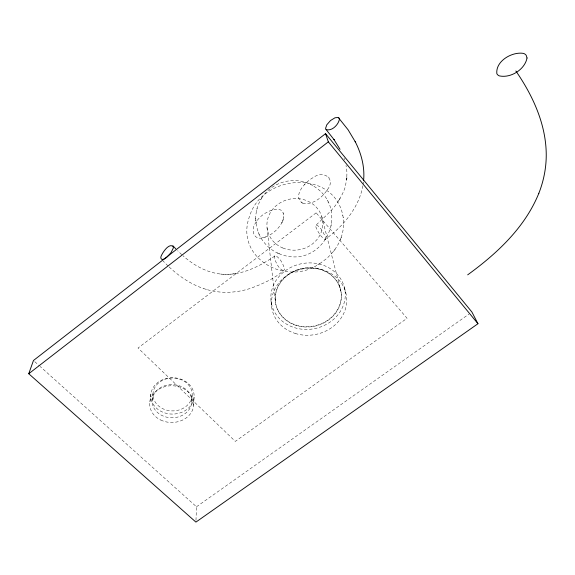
<?xml version="1.0" encoding="UTF-8"?>
<svg xmlns="http://www.w3.org/2000/svg" width="575" height="575" viewBox="0 0 575 575"><rect width="100%" height="100%" fill="white"/><g stroke="black" fill="none" stroke-linecap="round" stroke-linejoin="round"><path stroke-width="0.43" stroke-dasharray="2.88 2.16" d="M283.029 220.009C287.593 199.705 260.029 212.52 256.256 222.345M255.724 219.089C255.609 212.211 257.435 205.304 260.928 199.374M195.974 520.404L196.492 506.776L40.135 366.491M193.667 405.411L194.07 397.203A21.685 18.184 0.1 0 0 162.969 379.543A21.685 18.184 0.1 0 0 160.296 410.96A21.685 18.184 0.1 0 0 194.07 397.203M346.862 178.178L346.897 177.797L346.718 179.637L346.962 172.356L346.035 165.392M191.763 402.5A19.83 16.589 0 0 0 163.465 386.213A19.83 16.589 0 0 0 160.748 414.855A19.83 16.589 0 0 0 191.763 402.5L192.122 395.78A19.6 16.445 0.1 0 0 164.162 379.608A19.6 16.445 0.1 0 0 161.467 408.006A19.6 16.445 0.1 0 0 192.122 395.78M283.712 217.235L283.798 216.358M346.897 177.797L345.374 186.243C343.771 193.552 334.542 207.23 340.4 197.865L340.242 198.116M278.925 253.654C323.121 271.961 353.596 208.624 312.239 185.322M152.202 400.15L153.022 393.415M149.895 401.839L150.93 393.631M363.235 183.842L363.486 181.908M331.128 226.119L331.243 225.443M331.408 224.444L331.531 223.754M362.918 185.768C358.764 208.064 342.722 227.082 324.81 239.545C320.642 236.641 317.989 231.919 316.013 227.341A18.199 3.148 53.1 0 1 315.603 225.594C323.308 217.882 332.709 210.551 338.589 200.819M256.917 209.106L257.075 208.459M256.507 210.795L256.673 210.141M341.14 237.597C343.433 231.092 344.202 224.013 343.146 217.192M281.994 222.439L282.986 220.132M282.842 220.541L283.173 219.592M334.822 249.687L338.538 243.671L340.515 239.272M340.378 239.653L341.284 237.202M265.478 237.008C272.442 234.413 278.415 229.145 281.915 222.59M281.721 222.985L282.196 222.036M327.427 189.678C336.289 178.293 323.064 169.948 313.303 177.538C305.864 181.305 291.36 196.406 302.939 203.227M256.479 221.993C250.556 227.607 252.619 240.796 262.682 237.763M261.546 198.361C271.63 181.362 295.737 175.339 312.663 185.553M260.633 199.863L261.826 197.893M302.637 203.133C312.8 205.433 322.46 197.369 327.649 189.319M255.897 222.899L256.127 222.539M319.722 263.695L327.254 258.103L333.673 251.217M333.478 251.483L335.031 249.406M305.188 183.799L304.506 184.553M325.558 239.588L325.824 238.618A18.343 3.198 52.9 0 0 325.371 236.835C323.179 232.523 320.584 226.147 315.761 224.818M207.518 289.757C221.72 293.796 237.037 292.869 250.966 288.197C262.768 283.784 275.533 278.221 284.524 269.625A18.156 4.169 52.9 0 0 284.258 267.72C282.569 263.106 280.025 257.859 275.389 255.667C259.311 266.649 240.055 276.546 219.88 273.959L221.432 274.124M274.836 255.753L274.325 256.788A18.012 4.097 53.1 0 0 274.548 258.657C276.316 263.185 278.933 269.675 284.057 270.732M196.492 506.776L468.97 314.087M343.217 217.63C335.836 169.007 263.005 173.183 249.737 215.812C234.075 256.687 284.496 286.458 317.882 264.78M317.745 264.859L319.88 263.602M262.437 237.806L265.075 237.137M264.895 237.202L265.636 236.95M235.786 273.592L229.281 274.282L222.971 274.246M219.902 273.959C205.678 272.191 193.049 264.752 182.972 255.717M169.107 266.958C179.148 276.331 190.785 284.28 203.888 288.643M203.758 288.607L207.618 289.786M258.923 233.881C262.574 242.319 269.423 249.313 277.783 253.144M277.366 252.957L279.321 253.827M310.708 184.51L311.111 184.719M301.02 202.242L301.609 202.637M34.795 361.697L39.467 365.894M181.772 254.667L177.646 250.707M167.986 265.93L162.883 260.798M328.656 177.028L329.08 177.589M327.182 200.323L327.498 200.941M327.966 201.861L328.282 202.493M255.702 218.371L256.565 226.665L258.534 232.961M258.254 232.3L259.203 234.535M283.267 212.836L283.511 213.526M344.03 158.247L344.533 159.778M344.389 287.478L345.841 292.905M321.72 216.466L340.903 291.094M342.779 215.093L342.858 215.539M267.059 227.815L275.382 301.746M271.062 301.293L271.644 306.899M255.753 220.096L255.767 220.822M316.142 212.843L138.014 348.012L235.326 441.377L407.078 318.277L316.142 212.843M160.727 420.03A22.001 18.371 -0.1 0 0 193.717 404.103A22.001 18.371 -0.1 0 0 160.72 388.211A22.001 18.371 -0.1 0 0 160.727 420.03M293.839 324.602A33.213 29.411 -10.8 0 0 341.313 294.055A33.213 29.411 -10.8 0 0 289.764 273.757A33.213 29.411 -10.8 0 0 293.839 324.602M282.85 247.998A28.024 25.738 -10.3 0 0 322.733 221.555A28.024 25.738 -10.3 0 0 279.012 203.55A28.024 25.738 -10.3 0 0 282.85 247.998M296.19 325.119A33.192 29.397 -10.8 0 0 340.946 291.439A33.192 29.397 -10.8 0 0 287.615 274.922A33.192 29.397 -10.8 0 0 296.19 325.119M295.262 333.457A37.806 33.407 -10.8 0 0 346.33 295.241A37.806 33.407 -10.8 0 0 285.646 276.395A37.806 33.407 -10.8 0 0 295.262 333.457M294.429 327.635A37.368 33.106 -10.8 0 0 344.878 289.786A37.368 33.106 -10.8 0 0 284.884 271.084A37.368 33.106 -10.8 0 0 294.429 327.635"/><path stroke-width="0.86" d="M363.608 180.363C364.888 166.923 361.287 153.396 355.127 141.515M28.75 373.736L33.458 360.496L325.543 133.659L471.902 312.017L477.962 323.725L195.91 522.107L28.75 373.736L328.325 141.853L325.543 133.659M538.84 193.286C524.961 227.528 497.001 253.546 467.683 274.843M166.973 257.111L171.048 252.583L173.104 248.537A18.544 5.139 -43.4 0 0 173.319 246.682C169.158 242.427 162.574 252.533 161.108 256.184A18.565 5.197 -43.1 0 0 160.835 258.074C161.46 260.913 165.083 258.707 166.405 257.571M355.307 141.853L348.105 129.806L338.265 117.48L335.017 117.782L330.539 120.52L326.801 124.797L325.63 128.196A19.32 5.657 -39.4 0 0 326.111 129.576L334.154 139.768L333.931 139.466L340.026 149.292M326.111 129.576C331.919 131.452 338.452 124.718 339.444 119.205A19.205 5.621 -39.8 0 0 338.905 117.875M172.895 245.748L175.835 248.889M328.325 141.853L477.962 323.725M515.854 70.977C532.917 95.73 546.192 124.509 546.25 155.092A112.01 101.833 -32.3 0 1 538.84 193.293M527.038 57.982C524.846 69.568 510.715 78.401 499.294 75.878A38.899 13.203 -34.9 0 1 496.85 73.701C495.406 61.094 512.181 51.391 523.566 53.417A38.144 13.146 -35.7 0 1 526.262 55.43L527.038 57.982"/></g></svg>
